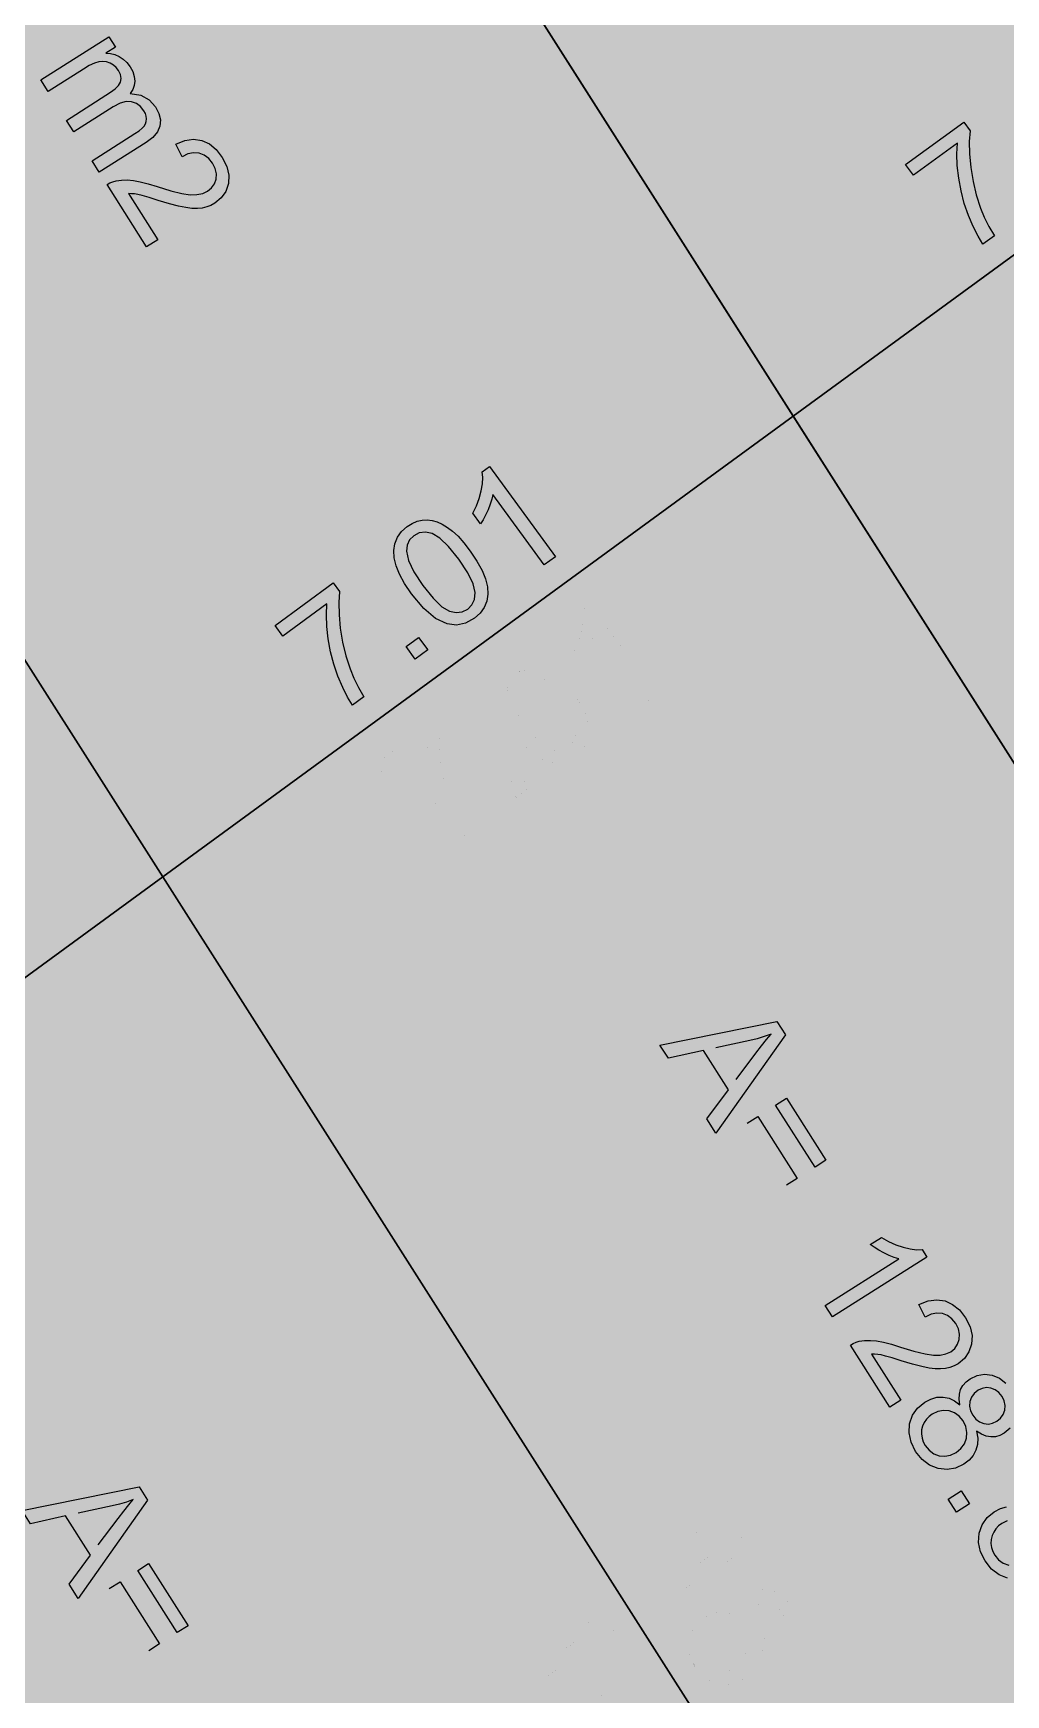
# Model space of a CAD drawing. Extents: x -5280327 to 29700, y -3925683 to 5564800.
# Drawn here: x 19352 to 19694, y 4503 to 5088 of the extents above; entities that cross this region are included whole.
import ezdxf

# ---------------------------------------------------------------- set-up
doc = ezdxf.new("R2010")
doc.units = 0
doc.linetypes.add('6', pattern=[2640.874023, 1320.437012, -1320.437012])
doc.layers.get('0').update_dxf_attribs({"linetype": 'CONTINUOUS'})
for name, color, linetype in [('31_PREDIOS_TOTAL', 7, 'CONTINUOUS'), ('LOTES', 7, 'CONTINUOUS'), ('textos', 7, 'CONTINUOUS')]:
    doc.layers.add(name, color=color, linetype=linetype)

msp = doc.modelspace()

# ---------------------------------------------------------------- linework, layer by layer
at = {"color": 7, "linetype": '6', "const_width": 10343.08}
msp.add_lwpolyline([(0, 29405.62), (24528.32, 0)], dxfattribs=at)
msp.add_lwpolyline([(0, 29405.62), (24528.32, 0)], dxfattribs=at)
at = {"color": 7}
msp.add_polyline3d([(21615.4, 6411.82, 66284.73), (18066.53, 3818.29, 66284.73)], dxfattribs=at)
at = {"layer": '31_PREDIOS_TOTAL', "color": 7, "const_width": 0.00153}
for points in [[(19570.95, 4854.94), (19567.07, 4852.11), (19548.99, 4876.85), (19548.99, 4876.85), (19548.61, 4875.2), (19548.04, 4873.41), (19547.27, 4871.48), (19547.27, 4871.48), (19546.4, 4869.6), (19545.52, 4867.93), (19544.65, 4866.49), (19541.9, 4870.24), (19541.9, 4870.24), (19543.18, 4872.86), (19544.18, 4875.48), (19544.89, 4878.12), (19544.89, 4878.12), (19545.3, 4880.62), (19545.42, 4882.87), (19545.25, 4884.86), (19547.75, 4886.69), (19570.95, 4854.94)], [(19520.36, 4841.9), (19520.36, 4841.9), (19517.94, 4845.49), (19516.12, 4848.78), (19514.92, 4851.77), (19514.92, 4851.77), (19514.28, 4854.52), (19514.13, 4857.12), (19514.5, 4859.55), (19514.5, 4859.55), (19515.39, 4861.78), (19516.85, 4863.79), (19518.87, 4865.59), (19518.87, 4865.59), (19520.58, 4866.66), (19522.32, 4867.41), (19524.08, 4867.82), (19524.08, 4867.82), (19525.86, 4867.92), (19527.64, 4867.71), (19529.41, 4867.19), (19529.41, 4867.19), (19531.19, 4866.37), (19532.99, 4865.28), (19534.81, 4863.92), (19534.81, 4863.92), (19536.71, 4862.15), (19538.77, 4859.83), (19540.98, 4856.97), (19540.98, 4856.97), (19543.39, 4853.4), (19545.2, 4850.13), (19546.41, 4847.15), (19546.41, 4847.15), (19547.06, 4844.39), (19547.21, 4841.8), (19546.85, 4839.36), (19546.85, 4839.36), (19545.96, 4837.12), (19544.5, 4835.1), (19542.46, 4833.3), (19542.46, 4833.3), (19539.37, 4831.59), (19536.18, 4830.94), (19532.89, 4831.33), (19532.89, 4831.33), (19528.82, 4833.24), (19524.65, 4836.76), (19520.36, 4841.9)], [(19524.35, 4844.81), (19527.93, 4840.35), (19531.06, 4837.34), (19533.75, 4835.78), (19533.75, 4835.78), (19536.11, 4835.3), (19538.23, 4835.54), (19540.13, 4836.49), (19540.13, 4836.49), (19541.61, 4838.01), (19542.48, 4839.97), (19542.74, 4842.36), (19542.74, 4842.36), (19542.07, 4845.4), (19540.15, 4849.3), (19536.99, 4854.05), (19536.99, 4854.05), (19533.41, 4858.52), (19530.28, 4861.54), (19527.59, 4863.09), (19527.59, 4863.09), (19525.23, 4863.56), (19523.09, 4863.31), (19521.17, 4862.34), (19521.17, 4862.34), (19519.69, 4860.87), (19518.82, 4859.08), (19518.56, 4856.96), (19518.56, 4856.96), (19519.25, 4853.67), (19521.18, 4849.62), (19524.35, 4844.81)], [(19475.1, 4827.05), (19472.37, 4830.78), (19492.84, 4845.74), (19495.05, 4842.72), (19495.05, 4842.72), (19494.78, 4838.87), (19494.86, 4834.57), (19495.3, 4829.8), (19495.3, 4829.8), (19496.09, 4824.88), (19497.24, 4820.11), (19498.73, 4815.49), (19498.73, 4815.49), (19500.04, 4812.27), (19501.66, 4809.01), (19503.59, 4805.71), (19499.6, 4802.8), (19499.6, 4802.8), (19497.85, 4805.6), (19496.14, 4808.96), (19494.48, 4812.89), (19494.48, 4812.89), (19493, 4817.15), (19491.86, 4821.53), (19491.05, 4826.02), (19491.05, 4826.02), (19490.57, 4830.42), (19490.41, 4834.54), (19490.58, 4838.36), (19475.1, 4827.05)], [(19521.67, 4818.92), (19518.43, 4823.35), (19522.86, 4826.58), (19526.09, 4822.16), (19521.67, 4818.92)], [(19571.67, 4534.68), (19569.09, 4538.74), (19594.94, 4555.2), (19594.94, 4555.2), (19593.32, 4555.68), (19591.57, 4556.37), (19589.7, 4557.26), (19589.7, 4557.26), (19587.87, 4558.25), (19586.26, 4559.23), (19584.88, 4560.2), (19588.8, 4562.69), (19588.8, 4562.69), (19591.33, 4561.25), (19593.88, 4560.09), (19596.47, 4559.21), (19596.47, 4559.21), (19598.94, 4558.64), (19601.18, 4558.37), (19603.18, 4558.42), (19604.84, 4555.81), (19571.67, 4534.68)], [(19600.18, 4529.46), (19600.18, 4529.46), (19599.9, 4531.45), (19599.99, 4533.25), (19600.43, 4534.88), (19600.43, 4534.88), (19601.22, 4536.33), (19602.33, 4537.61), (19603.76, 4538.71), (19603.76, 4538.71), (19606.22, 4539.87), (19608.79, 4540.29), (19611.47, 4539.98), (19611.47, 4539.98), (19614.06, 4538.93), (19616.34, 4537.15), (19618.32, 4534.65), (19618.32, 4534.65), (19619.76, 4531.77), (19620.4, 4528.92), (19620.24, 4526.08), (19620.24, 4526.08), (19619.37, 4523.47), (19617.9, 4521.3), (19615.8, 4519.55), (19615.8, 4519.55), (19614.25, 4518.75), (19612.66, 4518.3), (19611.03, 4518.21), (19611.03, 4518.21), (19609.38, 4518.48), (19607.73, 4519.15), (19606.07, 4520.2), (19606.07, 4520.2), (19606.47, 4517.82), (19606.38, 4515.6), (19605.82, 4513.53), (19605.82, 4513.53), (19604.82, 4511.65), (19603.4, 4510), (19601.56, 4508.58), (19601.56, 4508.58), (19598.68, 4507.21), (19595.67, 4506.7), (19592.53, 4507.05), (19592.53, 4507.05), (19589.52, 4508.23), (19586.89, 4510.25), (19584.63, 4513.1), (19584.63, 4513.1), (19583.01, 4516.35), (19582.3, 4519.6), (19582.5, 4522.83), (19582.5, 4522.83), (19583.53, 4525.82), (19585.3, 4528.36), (19587.81, 4530.42), (19587.81, 4530.42), (19589.96, 4531.54), (19592.11, 4532.14), (19594.25, 4532.23), (19594.25, 4532.23), (19596.34, 4531.81), (19598.31, 4530.89), (19600.18, 4529.46)], [(19606.53, 4534.65), (19605.17, 4533.55), (19604.22, 4532.23), (19603.66, 4530.7), (19603.66, 4530.7), (19603.54, 4529.07), (19603.88, 4527.44), (19604.67, 4525.83), (19604.67, 4525.83), (19605.77, 4524.47), (19607.08, 4523.5), (19608.6, 4522.93), (19608.6, 4522.93), (19610.18, 4522.77), (19611.71, 4523.04), (19613.17, 4523.73), (19613.17, 4523.73), (19614.47, 4524.8), (19615.39, 4526.11), (19615.94, 4527.67), (19615.94, 4527.67), (19616.07, 4529.32), (19615.76, 4530.92), (19615.01, 4532.48), (19615.01, 4532.48), (19613.92, 4533.83), (19612.6, 4534.8), (19611.07, 4535.38), (19611.07, 4535.38), (19609.47, 4535.56), (19607.96, 4535.32), (19606.53, 4534.65)], [(19523.15, 4503.79), (19520.56, 4507.84), (19546.41, 4524.3), (19546.41, 4524.3), (19544.79, 4524.79), (19543.05, 4525.47), (19541.17, 4526.36), (19541.17, 4526.36), (19539.34, 4527.35), (19537.74, 4528.33), (19536.36, 4529.3), (19540.28, 4531.8), (19540.28, 4531.8), (19542.8, 4530.35), (19545.36, 4529.19), (19547.94, 4528.32), (19547.94, 4528.32), (19550.42, 4527.74), (19552.66, 4527.47), (19554.65, 4527.52), (19556.32, 4524.91), (19523.15, 4503.79)], [(19590.45, 4526.24), (19589.36, 4525.42), (19588.41, 4524.43), (19587.61, 4523.28), (19587.61, 4523.28), (19587.02, 4522.01), (19586.7, 4520.66), (19586.66, 4519.24), (19586.66, 4519.24), (19586.87, 4517.81), (19587.31, 4516.46), (19587.99, 4515.18), (19587.99, 4515.18), (19589.36, 4513.48), (19591, 4512.28), (19592.92, 4511.57), (19592.92, 4511.57), (19594.95, 4511.38), (19596.93, 4511.76), (19598.88, 4512.7), (19598.88, 4512.7), (19600.58, 4514.09), (19601.78, 4515.77), (19602.48, 4517.74), (19602.48, 4517.74), (19602.65, 4519.82), (19602.25, 4521.85), (19601.29, 4523.83), (19601.29, 4523.83), (19599.93, 4525.5), (19598.3, 4526.68), (19596.38, 4527.37), (19596.38, 4527.37), (19594.34, 4527.55), (19592.37, 4527.17), (19590.45, 4526.24)], [(19551.46, 4502.35), (19551.91, 4503.98), (19551.91, 4503.98), (19552.69, 4505.43), (19553.8, 4506.71), (19555.23, 4507.81), (19555.23, 4507.81), (19557.69, 4508.97), (19560.26, 4509.39), (19562.95, 4509.08), (19562.95, 4509.08), (19565.53, 4508.03), (19567.81, 4506.25), (19569.79, 4503.75), (19569.79, 4503.75), (19571.23, 4500.87)], [(19558.01, 4503.75), (19556.65, 4502.65)], [(19565.39, 4502.93), (19564.08, 4503.9), (19562.55, 4504.49), (19562.55, 4504.49), (19560.95, 4504.66), (19559.43, 4504.42), (19558.01, 4503.75)]]:
    msp.add_lwpolyline(points, dxfattribs=at)
at = {"layer": '31_PREDIOS_TOTAL', "color": 7}
for points in [[(19354.44, 5071.22, 33030.86), (19378.39, 5086.43, 33030.86), (19380.69, 5082.8, 33030.86), (19377.33, 5080.66, 33030.86), (19377.33, 5080.66, 33030.86), (19378.96, 5080.53, 33030.86), (19380.54, 5080.12, 33030.86), (19382.07, 5079.46, 33030.86), (19382.07, 5079.46, 33030.86), (19383.49, 5078.53, 33030.86), (19384.75, 5077.34, 33030.86), (19385.85, 5075.88, 33030.86), (19385.85, 5075.88, 33030.86), (19386.78, 5074.13, 33030.86), (19387.34, 5072.44, 33030.86), (19387.51, 5070.81, 33030.86), (19387.51, 5070.81, 33030.86), (19387.33, 5069.26, 33030.86), (19386.8, 5067.8, 33030.86), (19385.95, 5066.45, 33030.86), (19385.95, 5066.45, 33030.86), (19389.6, 5065.84, 33030.86), (19392.56, 5064.26, 33030.86), (19394.84, 5061.71, 33030.86), (19394.84, 5061.71, 33030.86), (19396.01, 5059.38, 33030.86), (19396.51, 5057.14, 33030.86), (19396.34, 5054.98, 33030.86), (19396.34, 5054.98, 33030.86), (19395.47, 5052.93, 33030.86), (19393.85, 5051, 33030.86), (19391.48, 5049.2, 33030.86), (19375.04, 5038.77, 33030.86), (19372.47, 5042.8, 33030.86), (19387.56, 5052.38, 33030.86), (19387.56, 5052.38, 33030.86), (19389.01, 5053.36, 33030.86), (19390.09, 5054.23, 33030.86), (19390.82, 5055, 33030.86), (19390.82, 5055, 33030.86), (19391.28, 5055.76, 33030.86), (19391.55, 5056.6, 33030.86), (19391.64, 5057.53, 33030.86), (19391.64, 5057.53, 33030.86), (19391.54, 5058.49, 33030.86), (19391.24, 5059.44, 33030.86), (19390.75, 5060.38, 33030.86), (19390.75, 5060.38, 33030.86), (19389.55, 5061.85, 33030.86), (19388.1, 5062.9, 33030.86), (19386.4, 5063.51, 33030.86), (19386.4, 5063.51, 33030.86), (19384.47, 5063.58, 33030.86), (19382.32, 5063, 33030.86), (19379.96, 5061.77, 33030.86), (19366.05, 5052.93, 33030.86), (19363.47, 5056.99, 33030.86), (19379.03, 5066.87, 33030.86), (19379.03, 5066.87, 33030.86), (19380.62, 5068.03, 33030.86), (19381.76, 5069.22, 33030.86), (19382.46, 5070.44, 33030.86), (19382.46, 5070.44, 33030.86), (19382.71, 5071.72, 33030.86), (19382.47, 5073.09, 33030.86), (19381.75, 5074.55, 33030.86), (19381.75, 5074.55, 33030.86), (19380.95, 5075.6, 33030.86), (19379.98, 5076.46, 33030.86), (19378.84, 5077.14, 33030.86), (19378.84, 5077.14, 33030.86), (19377.59, 5077.58, 33030.86), (19376.26, 5077.73, 33030.86), (19374.86, 5077.58, 33030.86), (19374.86, 5077.58, 33030.86), (19373.3, 5077.1, 33030.86), (19371.5, 5076.26, 33030.86), (19369.44, 5075.05, 33030.86), (19357.01, 5067.16, 33030.86), (19354.44, 5071.22, 33030.86)], [(19661.42, 5037.69, 33030.86), (19658.69, 5041.42, 33030.86), (19679.16, 5056.38, 33030.86), (19681.37, 5053.36, 33030.86), (19681.37, 5053.36, 33030.86), (19681.1, 5049.52, 33030.86), (19681.18, 5045.21, 33030.86), (19681.63, 5040.45, 33030.86), (19681.63, 5040.45, 33030.86), (19682.42, 5035.53, 33030.86), (19683.56, 5030.76, 33030.86), (19685.05, 5026.14, 33030.86), (19685.05, 5026.14, 33030.86), (19686.36, 5022.91, 33030.86), (19687.98, 5019.65, 33030.86), (19689.91, 5016.36, 33030.86), (19685.92, 5013.44, 33030.86), (19685.92, 5013.44, 33030.86), (19684.17, 5016.24, 33030.86), (19682.46, 5019.61, 33030.86), (19680.8, 5023.53, 33030.86), (19680.8, 5023.53, 33030.86), (19679.33, 5027.79, 33030.86), (19678.19, 5032.17, 33030.86), (19677.38, 5036.66, 33030.86), (19677.38, 5036.66, 33030.86), (19676.89, 5041.07, 33030.86), (19676.74, 5045.18, 33030.86), (19676.91, 5049.01, 33030.86), (19661.42, 5037.69, 33030.86)], [(19395.59, 5015.01, 33030.86), (19391.69, 5012.53, 33030.86), (19377.82, 5034.39, 33030.86), (19377.82, 5034.39, 33030.86), (19378.8, 5034.97, 33030.86), (19379.84, 5035.41, 33030.86), (19380.94, 5035.71, 33030.86), (19380.94, 5035.71, 33030.86), (19382.84, 5035.98, 33030.86), (19384.87, 5036.02, 33030.86), (19387.03, 5035.83, 33030.86), (19387.03, 5035.83, 33030.86), (19389.44, 5035.38, 33030.86), (19392.24, 5034.67, 33030.86), (19395.41, 5033.69, 33030.86), (19395.41, 5033.69, 33030.86), (19400.19, 5032.23, 33030.86), (19404.06, 5031.28, 33030.86), (19407.04, 5030.85, 33030.86), (19407.04, 5030.85, 33030.86), (19409.4, 5030.87, 33030.86), (19411.42, 5031.27, 33030.86), (19413.12, 5032.06, 33030.86), (19413.12, 5032.06, 33030.86), (19414.53, 5033.22, 33030.86), (19415.52, 5034.65, 33030.86), (19416.1, 5036.37, 33030.86), (19416.1, 5036.37, 33030.86), (19416.22, 5038.22, 33030.86), (19415.82, 5040.07, 33030.86), (19414.9, 5041.92, 33030.86), (19414.9, 5041.92, 33030.86), (19413.55, 5043.62, 33030.86), (19411.97, 5044.81, 33030.86), (19410.16, 5045.49, 33030.86), (19410.16, 5045.49, 33030.86), (19408.22, 5045.63, 33030.86), (19406.22, 5045.2, 33030.86), (19404.16, 5044.18, 33030.86), (19401.94, 5048.63, 33030.86), (19401.94, 5048.63, 33030.86), (19405.15, 5049.9, 33030.86), (19408.21, 5050.33, 33030.86), (19411.1, 5049.92, 33030.86), (19411.1, 5049.92, 33030.86), (19413.78, 5048.71, 33030.86), (19416.19, 5046.72, 33030.86), (19418.32, 5043.96, 33030.86), (19418.32, 5043.96, 33030.86), (19419.9, 5040.82, 33030.86), (19420.61, 5037.75, 33030.86), (19420.46, 5034.75, 33030.86), (19420.46, 5034.75, 33030.86), (19419.54, 5032.01, 33030.86), (19417.95, 5029.7, 33030.86), (19415.68, 5027.83, 33030.86), (19415.68, 5027.83, 33030.86), (19414.31, 5027.08, 33030.86), (19412.84, 5026.53, 33030.86), (19411.26, 5026.16, 33030.86), (19411.26, 5026.16, 33030.86), (19409.54, 5026, 33030.86), (19407.63, 5026.04, 33030.86), (19405.52, 5026.3, 33030.86), (19405.52, 5026.3, 33030.86), (19402.95, 5026.82, 33030.86), (19399.69, 5027.67, 33030.86), (19395.72, 5028.86, 33030.86), (19395.72, 5028.86, 33030.86), (19392.54, 5029.85, 33030.86), (19390.16, 5030.53, 33030.86), (19388.58, 5030.91, 33030.86), (19388.58, 5030.91, 33030.86), (19387.44, 5031.1, 33030.86), (19386.34, 5031.2, 33030.86), (19385.3, 5031.23, 33030.86), (19395.59, 5015.01, 33030.86)], [(19535.47, 4903.49, 33030.86), (19531.59, 4900.66, 33030.86), (19513.51, 4925.4, 33030.86), (19513.51, 4925.4, 33030.86), (19513.13, 4923.75, 33030.86), (19512.55, 4921.96, 33030.86), (19511.79, 4920.03, 33030.86), (19511.79, 4920.03, 33030.86), (19510.92, 4918.15, 33030.86), (19510.04, 4916.48, 33030.86), (19509.16, 4915.04, 33030.86), (19506.42, 4918.79, 33030.86), (19506.42, 4918.79, 33030.86), (19507.7, 4921.41, 33030.86), (19508.7, 4924.03, 33030.86), (19509.4, 4926.67, 33030.86), (19509.4, 4926.67, 33030.86), (19509.82, 4929.18, 33030.86), (19509.94, 4931.43, 33030.86), (19509.77, 4933.42, 33030.86), (19512.27, 4935.24, 33030.86), (19535.47, 4903.49, 33030.86)], [(19484.88, 4890.45, 33030.86), (19484.88, 4890.45, 33030.86), (19482.46, 4894.04, 33030.86), (19480.64, 4897.33, 33030.86), (19479.44, 4900.32, 33030.86), (19479.44, 4900.32, 33030.86), (19478.8, 4903.08, 33030.86), (19478.65, 4905.67, 33030.86), (19479.02, 4908.1, 33030.86), (19479.02, 4908.1, 33030.86), (19479.91, 4910.33, 33030.86), (19481.37, 4912.34, 33030.86), (19483.39, 4914.14, 33030.86), (19483.39, 4914.14, 33030.86), (19485.1, 4915.21, 33030.86), (19486.84, 4915.96, 33030.86), (19488.6, 4916.38, 33030.86), (19488.6, 4916.38, 33030.86), (19490.38, 4916.47, 33030.86), (19492.16, 4916.26, 33030.86), (19493.93, 4915.74, 33030.86), (19493.93, 4915.74, 33030.86), (19495.71, 4914.92, 33030.86), (19497.51, 4913.83, 33030.86), (19499.33, 4912.47, 33030.86), (19499.33, 4912.47, 33030.86), (19501.23, 4910.7, 33030.86), (19503.29, 4908.38, 33030.86), (19505.5, 4905.52, 33030.86), (19505.5, 4905.52, 33030.86), (19507.91, 4901.95, 33030.86), (19509.72, 4898.68, 33030.86), (19510.93, 4895.7, 33030.86), (19510.93, 4895.7, 33030.86), (19511.58, 4892.94, 33030.86), (19511.73, 4890.35, 33030.86), (19511.37, 4887.91, 33030.86), (19511.37, 4887.91, 33030.86), (19510.48, 4885.67, 33030.86), (19509.01, 4883.65, 33030.86), (19506.98, 4881.85, 33030.86), (19506.98, 4881.85, 33030.86), (19503.89, 4880.14, 33030.86), (19500.69, 4879.49, 33030.86), (19497.41, 4879.88, 33030.86), (19497.41, 4879.88, 33030.86), (19493.34, 4881.79, 33030.86), (19489.17, 4885.31, 33030.86), (19484.88, 4890.45, 33030.86)], [(19488.87, 4893.36, 33030.86), (19492.45, 4888.9, 33030.86), (19495.58, 4885.89, 33030.86), (19498.27, 4884.33, 33030.86), (19498.27, 4884.33, 33030.86), (19500.63, 4883.86, 33030.86), (19502.75, 4884.09, 33030.86), (19504.65, 4885.04, 33030.86), (19504.65, 4885.04, 33030.86), (19506.13, 4886.56, 33030.86), (19507, 4888.52, 33030.86), (19507.26, 4890.91, 33030.86), (19507.26, 4890.91, 33030.86), (19506.59, 4893.95, 33030.86), (19504.67, 4897.85, 33030.86), (19501.51, 4902.6, 33030.86), (19501.51, 4902.6, 33030.86), (19497.93, 4907.07, 33030.86), (19494.8, 4910.09, 33030.86), (19492.11, 4911.64, 33030.86), (19492.11, 4911.64, 33030.86), (19489.75, 4912.11, 33030.86), (19487.61, 4911.86, 33030.86), (19485.69, 4910.89, 33030.86), (19485.69, 4910.89, 33030.86), (19484.21, 4909.42, 33030.86), (19483.34, 4907.63, 33030.86), (19483.08, 4905.51, 33030.86), (19483.08, 4905.51, 33030.86), (19483.77, 4902.22, 33030.86), (19485.7, 4898.17, 33030.86), (19488.87, 4893.36, 33030.86)], [(19439.62, 4875.6, 33030.86), (19436.89, 4879.33, 33030.86), (19457.36, 4894.29, 33030.86), (19459.56, 4891.27, 33030.86), (19459.56, 4891.27, 33030.86), (19459.29, 4887.42, 33030.86), (19459.38, 4883.12, 33030.86), (19459.82, 4878.35, 33030.86), (19459.82, 4878.35, 33030.86), (19460.61, 4873.43, 33030.86), (19461.76, 4868.66, 33030.86), (19463.25, 4864.04, 33030.86), (19463.25, 4864.04, 33030.86), (19464.56, 4860.82, 33030.86), (19466.18, 4857.56, 33030.86), (19468.11, 4854.26, 33030.86), (19464.12, 4851.35, 33030.86), (19464.12, 4851.35, 33030.86), (19462.37, 4854.15, 33030.86), (19460.66, 4857.51, 33030.86), (19459, 4861.44, 33030.86), (19459, 4861.44, 33030.86), (19457.52, 4865.7, 33030.86), (19456.38, 4870.08, 33030.86), (19455.57, 4874.57, 33030.86), (19455.57, 4874.57, 33030.86), (19455.09, 4878.97, 33030.86), (19454.93, 4883.09, 33030.86), (19455.1, 4886.91, 33030.86), (19439.62, 4875.6, 33030.86)], [(19486.19, 4867.47, 33030.86), (19482.95, 4871.9, 33030.86), (19487.38, 4875.13, 33030.86), (19490.61, 4870.71, 33030.86), (19486.19, 4867.47, 33030.86)], [(19572.29, 4731.74, 33030.86), (19613.42, 4740.03, 33030.86), (19616.41, 4735.32, 33030.86), (19591.94, 4700.79, 33030.86), (19588.77, 4705.78, 33030.86), (19596.34, 4715.99, 33030.86), (19587.56, 4729.82, 33030.86), (19575.24, 4727.09, 33030.86), (19572.29, 4731.74, 33030.86)], [(19599.04, 4719.61, 33030.86), (19606.01, 4728.87, 33030.86), (19606.01, 4728.87, 33030.86), (19608.02, 4731.49, 33030.86), (19609.8, 4733.73, 33030.86), (19611.38, 4735.57, 33030.86), (19611.38, 4735.57, 33030.86), (19608.96, 4734.71, 33030.86), (19606.48, 4733.96, 33030.86), (19603.93, 4733.34, 33030.86), (19591.93, 4730.82, 33030.86)], [(19626.83, 4688.8, 33030.86), (19612.97, 4710.63, 33030.86), (19616.76, 4713.04, 33030.86), (19630.62, 4691.2, 33030.86), (19626.83, 4688.8, 33030.86)], [(19602.93, 4704.26, 33030.86), (19606.72, 4706.67, 33030.86), (19620.58, 4684.83, 33030.86), (19616.79, 4682.43, 33030.86)], [(19633, 4636.1, 33030.86), (19630.42, 4640.16, 33030.86), (19656.29, 4656.59, 33030.86), (19656.29, 4656.59, 33030.86), (19654.67, 4657.07, 33030.86), (19652.93, 4657.76, 33030.86), (19651.05, 4658.66, 33030.86), (19651.05, 4658.66, 33030.86), (19649.23, 4659.65, 33030.86), (19647.62, 4660.63, 33030.86), (19646.24, 4661.6, 33030.86), (19650.17, 4664.09, 33030.86), (19650.17, 4664.09, 33030.86), (19652.69, 4662.64, 33030.86), (19655.24, 4661.48, 33030.86), (19657.83, 4660.6, 33030.86), (19657.83, 4660.6, 33030.86), (19660.3, 4660.02, 33030.86), (19662.54, 4659.75, 33030.86), (19664.54, 4659.8, 33030.86), (19666.2, 4657.18, 33030.86), (19633, 4636.1, 33030.86)], [(19657.04, 4606.85, 33030.86), (19653.14, 4604.37, 33030.86), (19639.27, 4626.23, 33030.86), (19639.27, 4626.23, 33030.86), (19640.25, 4626.8, 33030.86), (19641.29, 4627.24, 33030.86), (19642.39, 4627.54, 33030.86), (19642.39, 4627.54, 33030.86), (19644.29, 4627.81, 33030.86), (19646.33, 4627.85, 33030.86), (19648.48, 4627.66, 33030.86), (19648.48, 4627.66, 33030.86), (19650.9, 4627.22, 33030.86), (19653.69, 4626.51, 33030.86), (19656.86, 4625.53, 33030.86), (19656.86, 4625.53, 33030.86), (19661.64, 4624.06, 33030.86), (19665.52, 4623.12, 33030.86), (19668.49, 4622.69, 33030.86), (19668.49, 4622.69, 33030.86), (19670.85, 4622.71, 33030.86), (19672.88, 4623.11, 33030.86), (19674.58, 4623.89, 33030.86), (19674.58, 4623.89, 33030.86), (19675.98, 4625.05, 33030.86), (19676.97, 4626.49, 33030.86), (19677.55, 4628.2, 33030.86), (19677.55, 4628.2, 33030.86), (19677.67, 4630.05, 33030.86), (19677.27, 4631.9, 33030.86), (19676.35, 4633.75, 33030.86), (19676.35, 4633.75, 33030.86), (19675, 4635.45, 33030.86), (19673.42, 4636.65, 33030.86), (19671.62, 4637.33, 33030.86), (19671.62, 4637.33, 33030.86), (19669.67, 4637.47, 33030.86), (19667.67, 4637.03, 33030.86), (19665.61, 4636.02, 33030.86), (19663.39, 4640.46, 33030.86), (19663.39, 4640.46, 33030.86), (19666.61, 4641.73, 33030.86), (19669.66, 4642.16, 33030.86), (19672.56, 4641.75, 33030.86), (19672.56, 4641.75, 33030.86), (19675.24, 4640.54, 33030.86), (19677.64, 4638.55, 33030.86), (19679.77, 4635.8, 33030.86), (19679.77, 4635.8, 33030.86), (19681.35, 4632.66, 33030.86), (19682.07, 4629.59, 33030.86), (19681.91, 4626.59, 33030.86), (19681.91, 4626.59, 33030.86), (19680.99, 4623.84, 33030.86), (19679.4, 4621.53, 33030.86), (19677.13, 4619.66, 33030.86), (19677.13, 4619.66, 33030.86), (19675.76, 4618.92, 33030.86), (19674.29, 4618.36, 33030.86), (19672.72, 4618, 33030.86), (19672.72, 4618, 33030.86), (19671, 4617.83, 33030.86), (19669.08, 4617.88, 33030.86), (19666.97, 4618.13, 33030.86), (19666.97, 4618.13, 33030.86), (19664.41, 4618.65, 33030.86), (19661.14, 4619.51, 33030.86), (19657.18, 4620.69, 33030.86), (19657.18, 4620.69, 33030.86), (19653.99, 4621.68, 33030.86), (19651.61, 4622.36, 33030.86), (19650.04, 4622.74, 33030.86), (19650.04, 4622.74, 33030.86), (19648.89, 4622.93, 33030.86), (19647.8, 4623.04, 33030.86), (19646.75, 4623.06, 33030.86), (19657.04, 4606.85, 33030.86)], [(19677.8, 4605.15, 33030.86), (19677.8, 4605.15, 33030.86), (19677.53, 4607.14, 33030.86), (19677.62, 4608.94, 33030.86), (19678.06, 4610.57, 33030.86), (19678.06, 4610.57, 33030.86), (19678.85, 4612.02, 33030.86), (19679.96, 4613.29, 33030.86), (19681.4, 4614.39, 33030.86), (19681.4, 4614.39, 33030.86), (19683.86, 4615.55, 33030.86), (19686.43, 4615.97, 33030.86), (19689.11, 4615.65, 33030.86), (19689.11, 4615.65, 33030.86), (19691.7, 4614.6, 33030.86), (19693.98, 4612.82, 33030.86)], [(19684.17, 4610.33, 33030.86), (19682.8, 4609.23, 33030.86), (19681.85, 4607.91, 33030.86), (19681.29, 4606.38, 33030.86), (19681.29, 4606.38, 33030.86), (19681.17, 4604.75, 33030.86), (19681.5, 4603.13, 33030.86), (19682.29, 4601.51, 33030.86), (19682.29, 4601.51, 33030.86), (19683.39, 4600.15, 33030.86), (19684.7, 4599.18, 33030.86), (19686.21, 4598.61, 33030.86), (19686.21, 4598.61, 33030.86), (19687.8, 4598.44, 33030.86), (19689.32, 4598.71, 33030.86), (19690.78, 4599.4, 33030.86), (19690.78, 4599.4, 33030.86), (19692.09, 4600.47, 33030.86), (19693.01, 4601.78, 33030.86), (19693.56, 4603.33, 33030.86), (19693.56, 4603.33, 33030.86), (19693.7, 4604.98, 33030.86), (19693.39, 4606.59, 33030.86), (19692.64, 4608.14, 33030.86), (19692.64, 4608.14, 33030.86), (19691.55, 4609.5, 33030.86), (19690.24, 4610.47, 33030.86), (19688.7, 4611.06, 33030.86), (19688.7, 4611.06, 33030.86), (19687.11, 4611.24, 33030.86), (19685.59, 4610.99, 33030.86), (19684.17, 4610.33, 33030.86)], [(19695.51, 4596.96, 33030.86), (19693.41, 4595.22, 33030.86), (19693.41, 4595.22, 33030.86), (19691.86, 4594.42, 33030.86), (19690.27, 4593.97, 33030.86), (19688.64, 4593.88, 33030.86), (19688.64, 4593.88, 33030.86), (19686.99, 4594.16, 33030.86), (19685.34, 4594.83, 33030.86), (19683.69, 4595.88, 33030.86), (19683.69, 4595.88, 33030.86), (19684.08, 4593.51, 33030.86), (19683.99, 4591.28, 33030.86), (19683.43, 4589.21, 33030.86), (19683.43, 4589.21, 33030.86), (19682.42, 4587.33, 33030.86), (19681, 4585.69, 33030.86), (19679.16, 4584.27, 33030.86), (19679.16, 4584.27, 33030.86), (19676.27, 4582.91, 33030.86), (19673.26, 4582.4, 33030.86), (19670.13, 4582.75, 33030.86), (19670.13, 4582.75, 33030.86), (19667.12, 4583.94, 33030.86), (19664.49, 4585.96, 33030.86), (19662.23, 4588.81, 33030.86), (19662.23, 4588.81, 33030.86), (19660.61, 4592.07, 33030.86), (19659.91, 4595.31, 33030.86), (19660.12, 4598.54, 33030.86), (19660.12, 4598.54, 33030.86), (19661.15, 4601.54, 33030.86), (19662.92, 4604.07, 33030.86), (19665.44, 4606.13, 33030.86), (19665.44, 4606.13, 33030.86), (19667.59, 4607.24, 33030.86), (19669.74, 4607.84, 33030.86), (19671.88, 4607.92, 33030.86), (19671.88, 4607.92, 33030.86), (19673.97, 4607.5, 33030.86), (19675.94, 4606.58, 33030.86), (19677.8, 4605.15, 33030.86)], [(19668.07, 4601.94, 33030.86), (19666.98, 4601.13, 33030.86), (19666.03, 4600.14, 33030.86), (19665.23, 4598.99, 33030.86), (19665.23, 4598.99, 33030.86), (19664.63, 4597.71, 33030.86), (19664.31, 4596.37, 33030.86), (19664.27, 4594.94, 33030.86), (19664.27, 4594.94, 33030.86), (19664.48, 4593.52, 33030.86), (19664.92, 4592.17, 33030.86), (19665.59, 4590.88, 33030.86), (19665.59, 4590.88, 33030.86), (19666.96, 4589.19, 33030.86), (19668.6, 4587.98, 33030.86), (19670.52, 4587.27, 33030.86), (19670.52, 4587.27, 33030.86), (19672.55, 4587.08, 33030.86), (19674.53, 4587.45, 33030.86), (19676.48, 4588.39, 33030.86), (19676.48, 4588.39, 33030.86), (19678.18, 4589.78, 33030.86), (19679.39, 4591.45, 33030.86), (19680.09, 4593.42, 33030.86), (19680.09, 4593.42, 33030.86), (19680.26, 4595.51, 33030.86), (19679.87, 4597.54, 33030.86), (19678.91, 4599.52, 33030.86), (19678.91, 4599.52, 33030.86), (19677.55, 4601.19, 33030.86), (19675.92, 4602.37, 33030.86), (19674, 4603.07, 33030.86), (19674, 4603.07, 33030.86), (19671.97, 4603.24, 33030.86), (19669.99, 4602.87, 33030.86), (19668.07, 4601.94, 33030.86)], [(19347.92, 4568.03, 33030.86), (19389.05, 4576.32, 33030.86), (19392.04, 4571.61, 33030.86), (19367.57, 4537.09, 33030.86), (19364.4, 4542.07, 33030.86), (19371.97, 4552.28, 33030.86), (19363.19, 4566.11, 33030.86), (19350.87, 4563.39, 33030.86), (19347.92, 4568.03, 33030.86)], [(19374.67, 4555.9, 33030.86), (19381.64, 4565.16, 33030.86), (19381.64, 4565.16, 33030.86), (19383.65, 4567.79, 33030.86), (19385.44, 4570.02, 33030.86), (19387.01, 4571.86, 33030.86), (19387.01, 4571.86, 33030.86), (19384.59, 4571, 33030.86), (19382.11, 4570.26, 33030.86), (19379.56, 4569.63, 33030.86), (19367.56, 4567.11, 33030.86)], [(19673.66, 4572.05, 33030.86), (19678.28, 4574.98, 33030.86), (19681.22, 4570.36, 33030.86), (19676.59, 4567.42, 33030.86), (19673.66, 4572.05, 33030.86)], [(19694.58, 4544.22, 33030.86), (19691.57, 4545.41, 33030.86), (19688.94, 4547.43, 33030.86), (19686.68, 4550.28, 33030.86), (19686.68, 4550.28, 33030.86), (19685.07, 4553.54, 33030.86), (19684.36, 4556.79, 33030.86), (19684.57, 4560.02, 33030.86), (19684.57, 4560.02, 33030.86), (19685.6, 4563.01, 33030.86), (19687.38, 4565.54, 33030.86), (19689.89, 4567.61, 33030.86), (19689.89, 4567.61, 33030.86), (19692.04, 4568.72, 33030.86), (19694.19, 4569.31, 33030.86)], [(19692.52, 4563.42, 33030.86), (19691.43, 4562.6, 33030.86), (19690.49, 4561.62, 33030.86), (19689.68, 4560.46, 33030.86), (19689.68, 4560.46, 33030.86), (19689.09, 4559.19, 33030.86), (19688.76, 4557.84, 33030.86), (19688.72, 4556.42, 33030.86), (19688.72, 4556.42, 33030.86), (19688.93, 4554.99, 33030.86), (19689.37, 4553.64, 33030.86), (19690.05, 4552.36, 33030.86), (19690.05, 4552.36, 33030.86), (19691.42, 4550.66, 33030.86), (19693.06, 4549.46, 33030.86), (19694.97, 4548.74, 33030.86)], [(19694.44, 4564.35, 33030.86), (19692.52, 4563.42, 33030.86)], [(19402.46, 4525.09, 33030.86), (19388.6, 4546.92, 33030.86), (19392.39, 4549.33, 33030.86), (19406.25, 4527.5, 33030.86), (19402.46, 4525.09, 33030.86)], [(19378.56, 4540.55, 33030.86), (19382.35, 4542.96, 33030.86), (19396.21, 4521.12, 33030.86), (19392.42, 4518.72, 33030.86)]]:
    msp.add_polyline3d(points, dxfattribs=at)
at = {"layer": 'LOTES', "color": 7}
for points in [[(19840.96, 5115.05), (19619.16, 4952.96), (20002.87, 4350.36), (20217.63, 4523.51), (19840.96, 5115.05)], [(19619.16, 4952.96), (19397.35, 4790.86), (19788.1, 4177.21), (20002.87, 4350.36), (19619.16, 4952.96)], [(19397.35, 4790.86), (19175.55, 4628.77), (19573.34, 4004.06), (19788.1, 4177.21), (19397.35, 4790.86)]]:
    msp.add_lwpolyline(points, dxfattribs=at)
for points in [[(19402.91, 5802.99, 33030.86), (19181.96, 5639.55, 33030.86), (19619.16, 4952.96, 33030.86), (19840.96, 5115.05, 33030.86), (19402.91, 5802.99, 33030.86)], [(19181.96, 5639.55, 33030.86), (18961.02, 5476.12, 33030.86), (19397.35, 4790.86, 33030.86), (19619.16, 4952.96, 33030.86), (19181.96, 5639.55, 33030.86)], [(19181.96, 5639.55, 66061.73), (20002.87, 4350.36, 66061.73)], [(18961.02, 5476.12, 33030.86), (18740.07, 5312.68, 33030.86), (19175.55, 4628.77, 33030.86), (19397.35, 4790.86, 33030.86), (18961.02, 5476.12, 33030.86)], [(18961.02, 5476.12, 66061.73), (19788.1, 4177.21, 66061.73)], [(20002.87, 4350.36, 33030.86), (19619.16, 4952.96, 33030.86), (19397.35, 4790.86, 33030.86), (19788.1, 4177.21, 33030.86)], [(19788.1, 4177.21, 33030.86), (19397.35, 4790.86, 33030.86), (19175.55, 4628.77, 33030.86), (19573.34, 4004.06, 33030.86)]]:
    msp.add_polyline3d(points, dxfattribs=at)
at = {"layer": 'textos', "color": 7, "const_width": 16.63}
for points in [[(19365.87, 4980.96), (19414.3, 5014.48), (19414.3, 5014.48), (19422.2, 5018.96), (19429.78, 5021.25), (19437.04, 5021.34), (19437.04, 5021.34), (19443.62, 5019.52), (19449.21, 5016.07), (19453.79, 5010.98), (19453.79, 5010.98), (19456.54, 5005.91), (19457.94, 5000.6), (19457.98, 4995.05), (19457.98, 4995.05), (19457.13, 4991.21), (19455.41, 4987.26), (19452.83, 4983.2), (19452.83, 4983.2), (19459.56, 4985.21), (19465.7, 4985.79), (19471.27, 4984.94), (19471.27, 4984.94), (19476.28, 4982.75), (19480.76, 4979.31), (19484.71, 4974.61), (19484.71, 4974.61), (19487.28, 4970.18), (19488.97, 4965.58), (19489.79, 4960.81), (19489.79, 4960.81), (19489.75, 4956.01), (19488.89, 4951.36), (19487.2, 4946.85), (19487.2, 4946.85), (19485.45, 4943.95), (19482.81, 4940.77), (19479.27, 4937.31), (19479.27, 4937.31), (19474.54, 4933.1), (19470.94, 4930.04), (19468.47, 4928.15), (19423.81, 4897.24), (19365.87, 4980.96)], [(19425.94, 4973.97), (19425.94, 4973.97), (19429.41, 4976.71), (19431.74, 4979.35), (19432.92, 4981.89), (19432.92, 4981.89), (19433.14, 4984.39), (19432.54, 4986.95), (19431.12, 4989.55), (19431.12, 4989.55), (19429.3, 4991.63), (19427.19, 4992.98), (19424.8, 4993.62), (19424.8, 4993.62), (19422.04, 4993.4), (19418.82, 4992.18), (19415.13, 4989.97), (19403.7, 4982.06), (19414.69, 4966.19), (19425.94, 4973.97)], [(19450.65, 4942.42), (19450.65, 4942.42), (19454.48, 4945.46), (19457.08, 4948.43), (19458.43, 4951.31), (19458.43, 4951.31), (19458.74, 4954.13), (19458.18, 4956.88), (19456.77, 4959.58), (19456.77, 4959.58), (19454.86, 4961.68), (19452.58, 4963.04), (19449.92, 4963.67), (19449.92, 4963.67), (19446.79, 4963.35), (19443.1, 4961.91), (19438.85, 4959.34), (19425.72, 4950.25), (19437.46, 4933.29), (19450.65, 4942.42)], [(19312.45, 4878.62), (19346.26, 4902.02), (19358.71, 4884.03), (19324.9, 4860.63), (19312.45, 4878.62)]]:
    msp.add_lwpolyline(points, dxfattribs=at)

doc.saveas('drawing.dxf')
